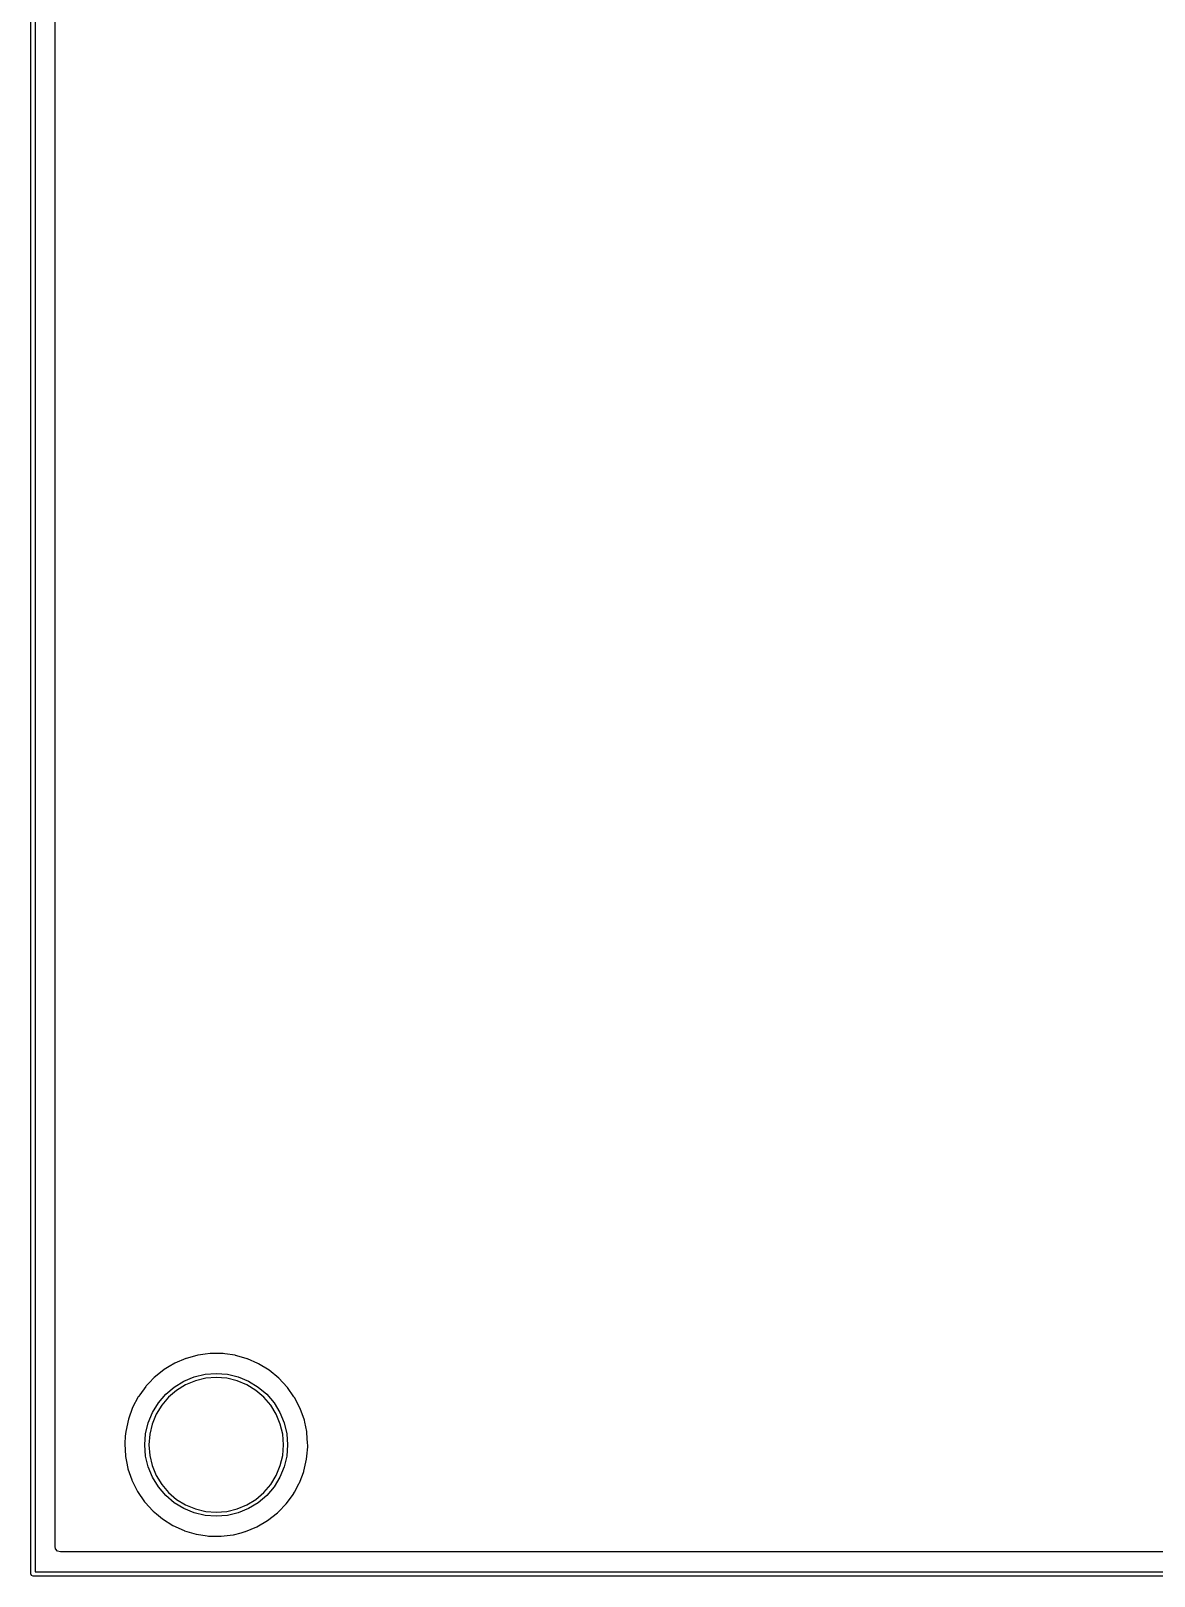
# Model space of a CAD drawing. Extents: x 71 to 221, y -163 to -63.
# Drawn here: x 70.65 to 96.59, y -163.05 to -127.38 of the extents above; entities that cross this region are included whole.
import ezdxf

# ---------------------------------------------------------------- set-up
doc = ezdxf.new("R2010")
doc.units = 0
doc.layers.add('BLACK', color=7, linetype='CONTINUOUS')

msp = doc.modelspace()

# ---------------------------------------------------------------- linework, layer by layer
at = {"layer": 'BLACK', "linetype": 'CONTINUOUS'}
for p, q in [((70.65, -163), (70.65, -63)), ((70.75, -63.05), (70.75, -162.95)), ((71.2085, -162.365), (71.2085, -63.6345)), ((74.231, -158.026), (73.9745, -158.135)), ((74.235, -158.024), (74.231, -158.026)), ((74.4313, -157.97), (74.235, -158.024)), ((74.5081, -157.949), (74.4313, -157.97)), ((74.5123, -157.948), (74.5081, -157.949)), ((74.5081, -157.949), (74.5081, -157.949)), ((74.6744, -157.927), (74.5123, -157.948)), ((74.793, -157.911), (74.6744, -157.927)), ((74.7931, -157.911), (74.793, -157.911)), ((74.7973, -157.911), (74.7931, -157.911)), ((74.8016, -157.911), (74.7973, -157.911)), ((75.0805, -157.912), (74.8016, -157.911)), ((74.8016, -157.911), (74.8016, -157.911)), ((75.0848, -157.912), (75.0805, -157.912)), ((75.0805, -157.912), (75.0805, -157.912)), ((75.089, -157.913), (75.0848, -157.912)), ((75.129, -157.919), (75.089, -157.913)), ((75.089, -157.913), (75.089, -157.913)), ((75.3694, -157.953), (75.129, -157.919)), ((75.3735, -157.954), (75.3694, -157.953)), ((75.62, -158.024), (75.3735, -157.954)), ((75.3735, -157.954), (75.3735, -157.954)), ((75.6459, -158.032), (75.62, -158.024)), ((73.7238, -158.285), (73.4995, -158.464)), ((73.7275, -158.282), (73.7238, -158.285)), ((73.846, -158.211), (73.7275, -158.282)), ((73.7275, -158.282), (73.7275, -158.282)), ((73.9705, -158.137), (73.846, -158.211)), ((73.9745, -158.135), (73.9705, -158.137)), ((73.9745, -158.135), (73.9745, -158.135)), ((74.6719, -158.39), (74.93, -158.37)), ((74.93, -158.37), (75.1881, -158.39)), ((75.6498, -158.033), (75.6459, -158.032)), ((75.891, -158.139), (75.6498, -158.033)), ((75.9091, -158.147), (75.891, -158.139)), ((76.1543, -158.297), (75.9091, -158.147)), ((76.3767, -158.479), (76.1543, -158.297)), ((73.3016, -158.673), (73.165, -158.863)), ((73.3142, -158.659), (73.3016, -158.673)), ((73.3824, -158.588), (73.3142, -158.659)), ((73.4995, -158.464), (73.3824, -158.588)), ((73.7633, -158.853), (73.9602, -158.685)), ((73.9602, -158.685), (74.1809, -158.55)), ((74.2241, -158.635), (74.0161, -158.762)), ((74.1809, -158.55), (74.4201, -158.451)), ((74.4495, -158.541), (74.2241, -158.635)), ((74.4201, -158.451), (74.6719, -158.39)), ((74.6868, -158.484), (74.4495, -158.541)), ((74.93, -158.465), (74.6868, -158.484)), ((75.1732, -158.484), (74.93, -158.465)), ((75.4105, -158.541), (75.1732, -158.484)), ((75.1881, -158.39), (75.4399, -158.451)), ((75.6359, -158.635), (75.4105, -158.541)), ((75.4399, -158.451), (75.6791, -158.55)), ((75.8439, -158.762), (75.6359, -158.635)), ((75.6791, -158.55), (75.8998, -158.685)), ((75.8998, -158.685), (76.0967, -158.853)), ((76.5724, -158.69), (76.3767, -158.479)), ((76.5749, -158.693), (76.5724, -158.69)), ((76.7259, -158.908), (76.5749, -158.693)), ((73.129, -158.915), (72.9993, -159.16)), ((73.1318, -158.91), (73.129, -158.915)), ((73.1338, -158.906), (73.1318, -158.91)), ((73.1318, -158.91), (73.1318, -158.91)), ((73.1411, -158.896), (73.1338, -158.906)), ((73.165, -158.863), (73.1411, -158.896)), ((73.4598, -159.271), (73.5951, -159.05)), ((73.5951, -159.05), (73.7633, -158.853)), ((73.8306, -158.921), (73.6721, -159.106)), ((74.0161, -158.762), (73.8306, -158.921)), ((76.0294, -158.921), (75.8439, -158.762)), ((76.1879, -159.106), (76.0294, -158.921)), ((76.0967, -158.853), (76.2649, -159.05)), ((76.2649, -159.05), (76.4002, -159.271)), ((76.7377, -158.925), (76.7259, -158.908)), ((76.8696, -159.181), (76.7377, -158.925)), ((72.9005, -159.43), (72.8392, -159.711)), ((72.9993, -159.16), (72.9005, -159.43)), ((73.3608, -159.51), (73.4598, -159.271)), ((73.5447, -159.314), (73.4513, -159.54)), ((73.6721, -159.106), (73.5447, -159.314)), ((76.3153, -159.314), (76.1879, -159.106)), ((76.4087, -159.54), (76.3153, -159.314)), ((76.4002, -159.271), (76.4992, -159.51)), ((76.9656, -159.452), (76.8696, -159.181)), ((76.9755, -159.499), (76.9656, -159.452)), ((72.8392, -159.711), (72.8306, -159.821)), ((73.28, -160.02), (73.3003, -159.762)), ((73.3003, -159.762), (73.3608, -159.51)), ((73.3943, -159.777), (73.3752, -160.02)), ((73.4513, -159.54), (73.3943, -159.777)), ((76.4657, -159.777), (76.4087, -159.54)), ((76.4848, -160.02), (76.4657, -159.777)), ((76.4992, -159.51), (76.5597, -159.762)), ((76.5597, -159.762), (76.58, -160.02)), ((77.0193, -159.711), (76.9755, -159.499)), ((77.0239, -159.733), (77.0193, -159.711)), ((77.0242, -159.737), (77.0239, -159.733)), ((77.0414, -159.991), (77.0242, -159.737)), ((77.0242, -159.737), (77.0242, -159.737)), ((72.8172, -159.991), (72.8167, -159.998)), ((72.8167, -159.998), (72.8332, -160.285)), ((72.8306, -159.821), (72.8172, -159.991)), ((72.8172, -159.991), (72.8172, -159.991)), ((72.8172, -159.991), (72.8172, -159.991)), ((73.3003, -160.278), (73.28, -160.02)), ((73.3752, -160.02), (73.3943, -160.263)), ((76.4657, -160.263), (76.4848, -160.02)), ((76.58, -160.02), (76.5597, -160.278)), ((77.0234, -160.284), (77.0427, -160.067)), ((77.0434, -160.02), (77.0414, -159.991)), ((77.0427, -160.067), (77.043, -160.064)), ((77.0427, -160.067), (77.0427, -160.067)), ((77.043, -160.064), (77.0434, -160.02)), ((72.8332, -160.285), (72.8341, -160.289)), ((72.8341, -160.289), (72.8341, -160.289)), ((72.8341, -160.289), (72.8572, -160.407)), ((72.8572, -160.407), (72.8886, -160.567)), ((73.3608, -160.53), (73.3003, -160.278)), ((73.3943, -160.263), (73.4513, -160.5)), ((73.4513, -160.5), (73.5447, -160.726)), ((76.3153, -160.726), (76.4087, -160.5)), ((76.4087, -160.5), (76.4657, -160.263)), ((76.5597, -160.278), (76.4992, -160.53)), ((76.9532, -160.631), (77.0174, -160.351)), ((77.0174, -160.351), (77.0234, -160.284)), ((72.8886, -160.567), (72.89, -160.571)), ((72.89, -160.571), (72.89, -160.571)), ((72.89, -160.571), (72.9778, -160.827)), ((72.9778, -160.827), (72.9817, -160.839)), ((72.9817, -160.839), (72.9952, -160.866)), ((72.9952, -160.866), (73.1025, -161.079)), ((73.4598, -160.769), (73.3608, -160.53)), ((73.5951, -160.99), (73.4598, -160.769)), ((73.5447, -160.726), (73.6721, -160.934)), ((76.1879, -160.934), (76.3153, -160.726)), ((76.4002, -160.769), (76.2649, -160.99)), ((76.4992, -160.53), (76.4002, -160.769)), ((76.8516, -160.9), (76.9192, -160.721)), ((76.9192, -160.721), (76.9517, -160.635)), ((76.9517, -160.635), (76.9532, -160.631)), ((76.9517, -160.635), (76.9517, -160.635)), ((73.1025, -161.079), (73.1109, -161.096)), ((73.1109, -161.096), (73.2737, -161.333)), ((73.7633, -161.187), (73.5951, -160.99)), ((73.6721, -160.934), (73.8306, -161.119)), ((73.9602, -161.355), (73.7633, -161.187)), ((73.8306, -161.119), (74.0161, -161.278)), ((75.8439, -161.278), (76.0294, -161.119)), ((76.0967, -161.187), (75.8998, -161.355)), ((76.0294, -161.119), (76.1879, -160.934)), ((76.2649, -160.99), (76.0967, -161.187)), ((76.5468, -161.381), (76.7119, -161.156)), ((76.7119, -161.156), (76.7144, -161.152)), ((76.7144, -161.152), (76.7359, -161.113)), ((76.7359, -161.113), (76.8496, -160.904)), ((76.8496, -160.904), (76.8516, -160.9)), ((76.8496, -160.904), (76.8496, -160.904)), ((73.2737, -161.333), (73.2766, -161.336)), ((73.2766, -161.336), (73.2766, -161.336)), ((73.2766, -161.336), (73.2915, -161.352)), ((73.2915, -161.352), (73.4672, -161.545)), ((73.4672, -161.545), (73.4705, -161.548)), ((73.4705, -161.548), (73.4705, -161.548)), ((73.4705, -161.548), (73.5479, -161.613)), ((74.1809, -161.49), (73.9602, -161.355)), ((74.0161, -161.278), (74.2241, -161.405)), ((74.4201, -161.589), (74.1809, -161.49)), ((74.2241, -161.405), (74.4495, -161.499)), ((74.6719, -161.65), (74.4201, -161.589)), ((74.4495, -161.499), (74.6868, -161.556)), ((74.6868, -161.556), (74.93, -161.575)), ((74.93, -161.575), (75.1732, -161.556)), ((75.1732, -161.556), (75.4105, -161.499)), ((75.4399, -161.589), (75.1881, -161.65)), ((75.4105, -161.499), (75.6359, -161.405)), ((75.6791, -161.49), (75.4399, -161.589)), ((75.6359, -161.405), (75.8439, -161.278)), ((75.8998, -161.355), (75.6791, -161.49)), ((76.1179, -161.768), (76.3442, -161.591)), ((76.3442, -161.591), (76.3726, -161.561)), ((76.3726, -161.561), (76.5412, -161.387)), ((76.5412, -161.387), (76.5442, -161.384)), ((76.5442, -161.384), (76.5468, -161.381)), ((76.5468, -161.381), (76.5468, -161.381)), ((73.5479, -161.613), (73.6878, -161.73)), ((73.6878, -161.73), (73.9313, -161.883)), ((73.9313, -161.883), (74.1933, -162.001)), ((74.93, -161.67), (74.6719, -161.65)), ((75.1881, -161.65), (74.93, -161.67)), ((75.6041, -162.023), (75.8697, -161.913)), ((75.8697, -161.913), (76.1179, -161.768)), ((74.1933, -162.001), (74.1974, -162.002)), ((74.1974, -162.002), (74.4649, -162.081)), ((74.4649, -162.081), (74.4649, -162.081)), ((74.4649, -162.081), (74.469, -162.083)), ((74.469, -162.083), (74.4732, -162.083)), ((74.4732, -162.083), (74.4732, -162.083)), ((74.4732, -162.083), (74.7194, -162.121)), ((74.7194, -162.121), (74.7532, -162.126)), ((74.7532, -162.126), (74.8995, -162.128)), ((74.8995, -162.128), (75.0363, -162.13)), ((75.0363, -162.13), (75.0363, -162.13)), ((75.0363, -162.13), (75.0406, -162.131)), ((75.0406, -162.131), (75.0449, -162.13)), ((75.0449, -162.13), (75.3218, -162.097)), ((75.0449, -162.13), (75.0449, -162.13)), ((75.3218, -162.097), (75.326, -162.096)), ((75.3218, -162.097), (75.3218, -162.097)), ((75.326, -162.096), (75.5087, -162.048)), ((75.5087, -162.048), (75.6, -162.024)), ((75.6, -162.024), (75.6041, -162.023)), ((75.6, -162.024), (75.6, -162.024)), ((71.2199, -162.418), (71.2085, -162.365)), ((71.2664, -162.471), (71.2199, -162.418)), ((71.3345, -162.492), (71.2664, -162.471)), ((220.065, -162.492), (71.3345, -162.492)), ((70.6646, -163.035), (70.65, -163)), ((70.75, -162.95), (220.65, -162.95)), ((70.7, -163.05), (70.6646, -163.035)), ((220.7, -163.05), (70.7, -163.05))]:
    msp.add_line(p, q, dxfattribs=at)

doc.saveas('drawing.dxf')
